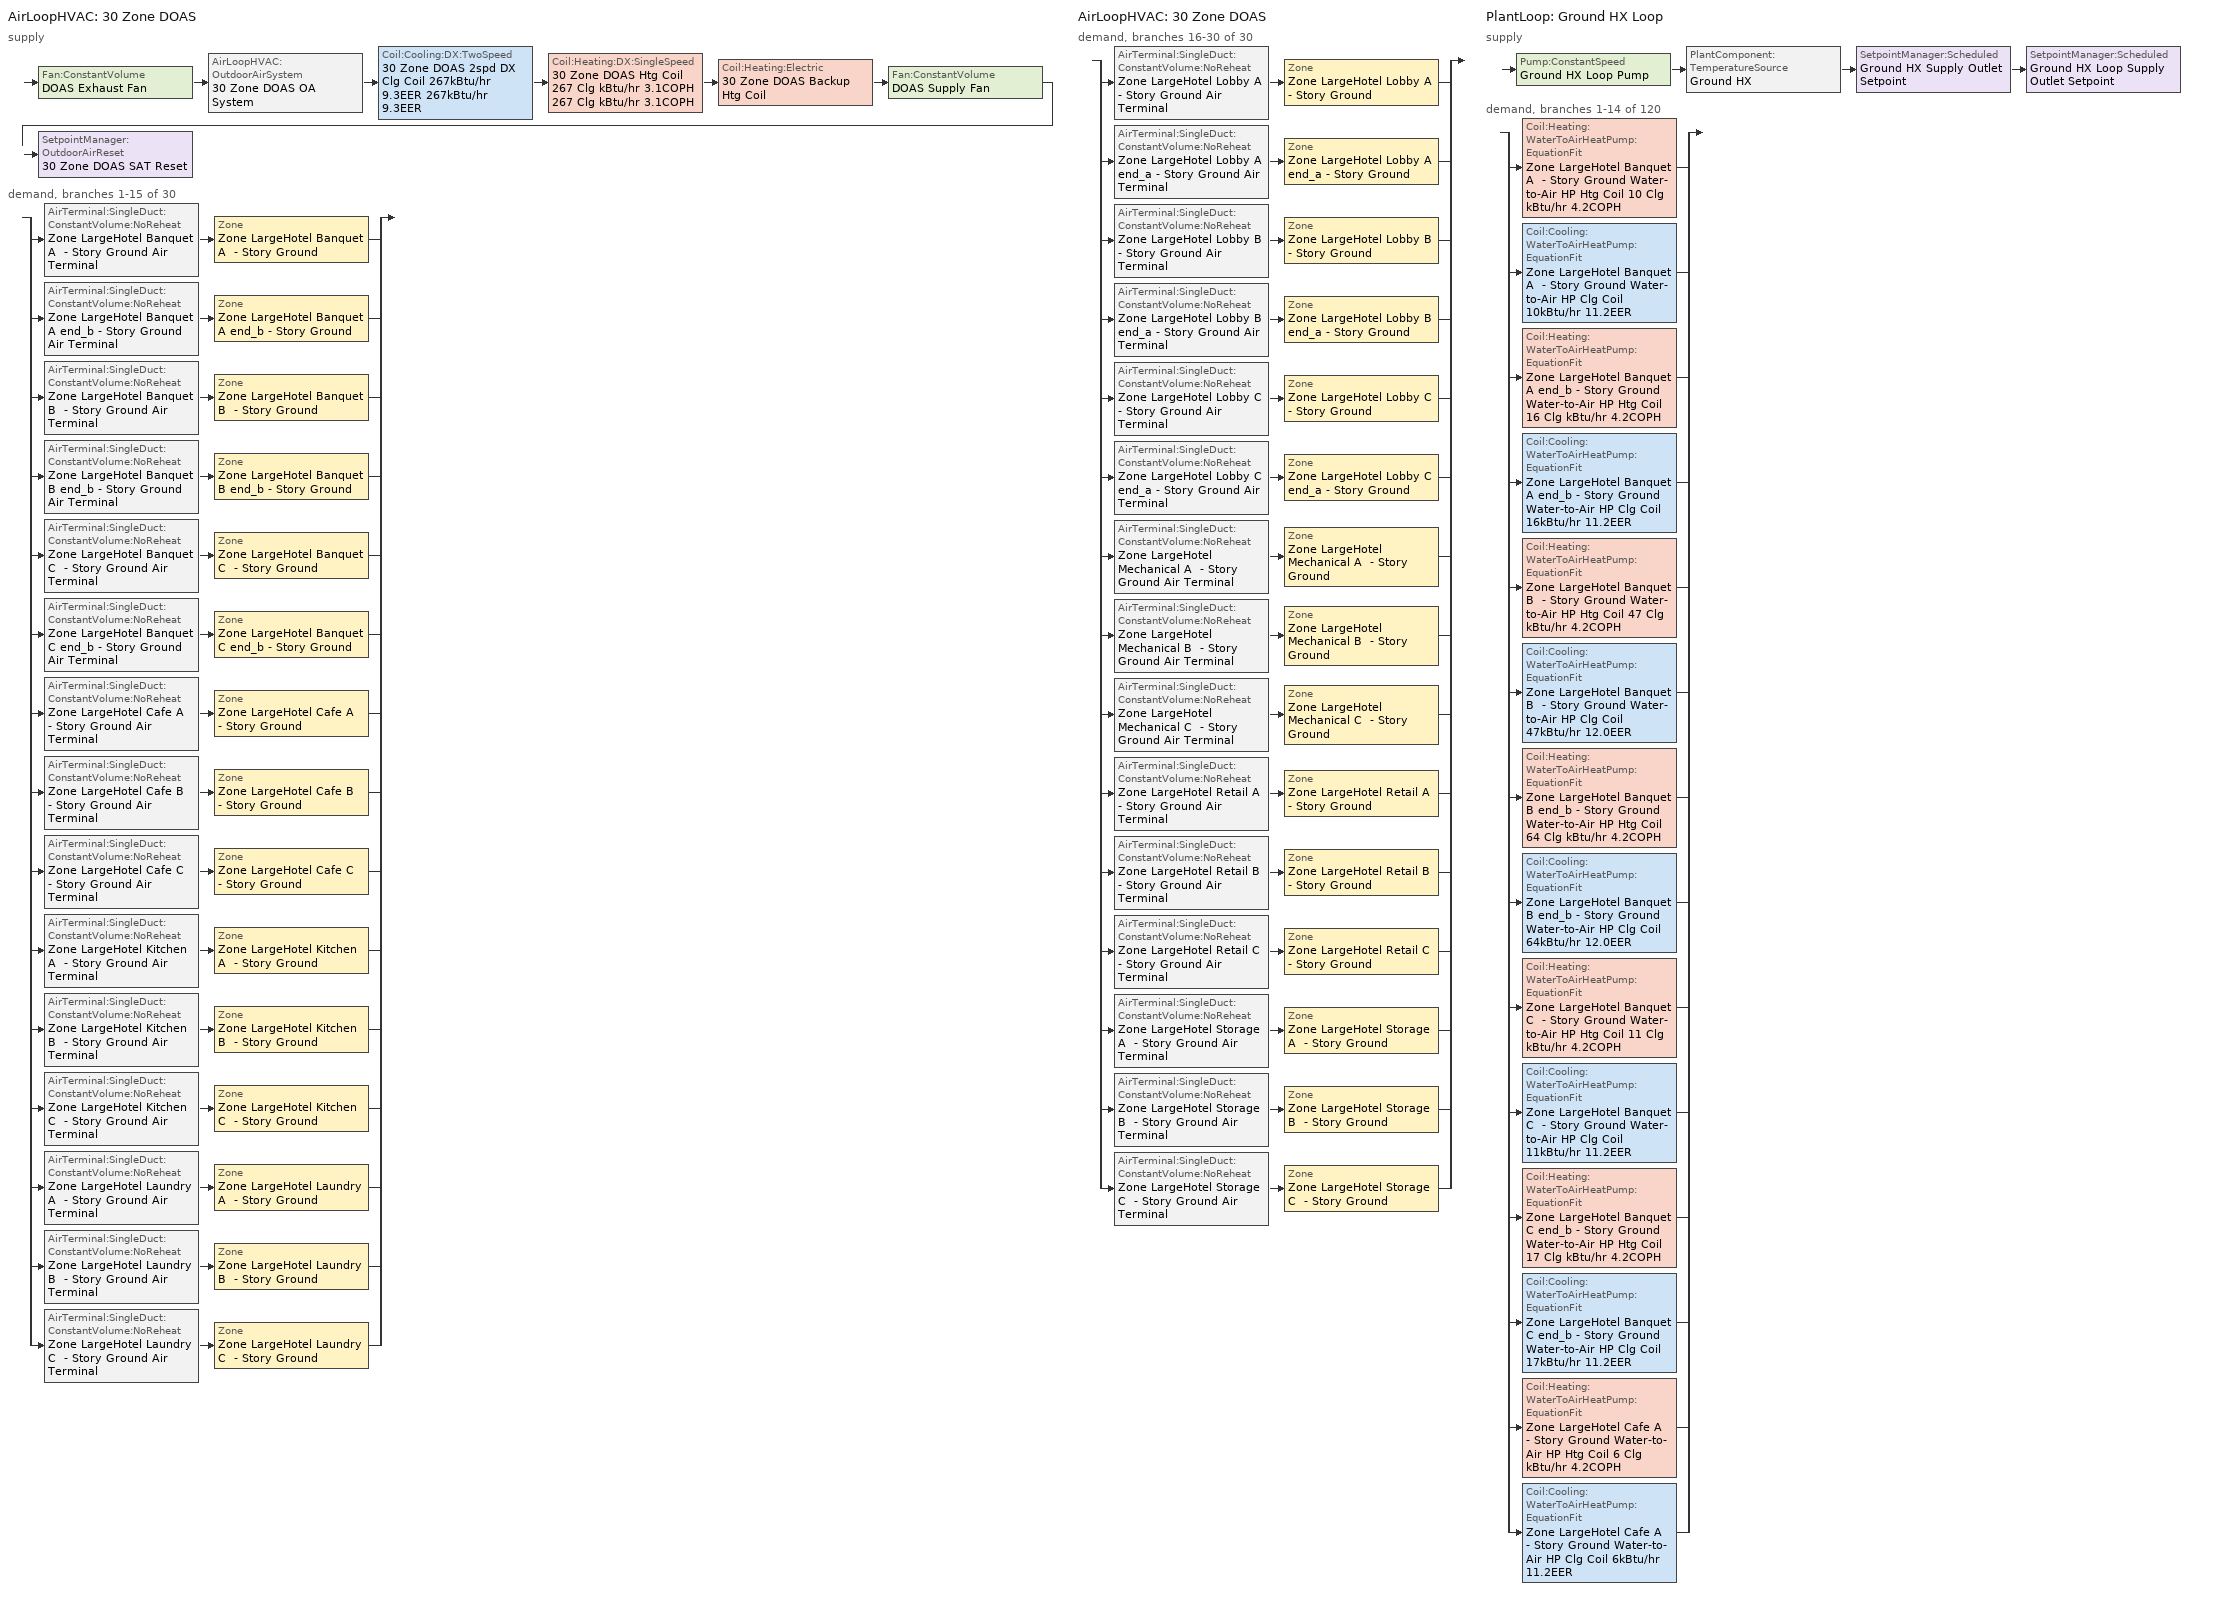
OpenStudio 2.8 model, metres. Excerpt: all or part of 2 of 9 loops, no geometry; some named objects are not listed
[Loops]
AirLoopHVAC '30 Zone DOAS'
 supply: Fan:ConstantVolume 'DOAS Exhaust Fan' > AirLoopHVAC:OutdoorAirSystem '30 Zone DOAS OA System' > Coil:Cooling:DX:TwoSpeed '30 Zone DOAS 2spd DX Clg Coil 267kBtu/hr 9.3EER 267kBtu/hr 9.3EER' > Coil:Heating:DX:SingleSpeed '30 Zone DOAS Htg Coil 267 Clg kBtu/hr 3.1COPH 267 Clg kBtu/hr 3.1COPH' > Coil:Heating:Electric '30 Zone DOAS Backup Htg Coil' > Fan:ConstantVolume 'DOAS Supply Fan' > SetpointManager:OutdoorAirReset '30 Zone DOAS SAT Reset'
 demand, branches 1-15 of 30: split
  | AirTerminal:SingleDuct:ConstantVolume:NoReheat 'Zone LargeHotel Banquet A  - Story Ground Air Terminal' > Zone 'Zone LargeHotel Banquet A  - Story Ground'
  | AirTerminal:SingleDuct:ConstantVolume:NoReheat 'Zone LargeHotel Banquet A end_b - Story Ground Air Terminal' > Zone 'Zone LargeHotel Banquet A end_b - Story Ground'
  | AirTerminal:SingleDuct:ConstantVolume:NoReheat 'Zone LargeHotel Banquet B  - Story Ground Air Terminal' > Zone 'Zone LargeHotel Banquet B  - Story Ground'
  | AirTerminal:SingleDuct:ConstantVolume:NoReheat 'Zone LargeHotel Banquet B end_b - Story Ground Air Terminal' > Zone 'Zone LargeHotel Banquet B end_b - Story Ground'
  | AirTerminal:SingleDuct:ConstantVolume:NoReheat 'Zone LargeHotel Banquet C  - Story Ground Air Terminal' > Zone 'Zone LargeHotel Banquet C  - Story Ground'
  | AirTerminal:SingleDuct:ConstantVolume:NoReheat 'Zone LargeHotel Banquet C end_b - Story Ground Air Terminal' > Zone 'Zone LargeHotel Banquet C end_b - Story Ground'
  | AirTerminal:SingleDuct:ConstantVolume:NoReheat 'Zone LargeHotel Cafe A  - Story Ground Air Terminal' > Zone 'Zone LargeHotel Cafe A  - Story Ground'
  | AirTerminal:SingleDuct:ConstantVolume:NoReheat 'Zone LargeHotel Cafe B  - Story Ground Air Terminal' > Zone 'Zone LargeHotel Cafe B  - Story Ground'
  | AirTerminal:SingleDuct:ConstantVolume:NoReheat 'Zone LargeHotel Cafe C  - Story Ground Air Terminal' > Zone 'Zone LargeHotel Cafe C  - Story Ground'
  | AirTerminal:SingleDuct:ConstantVolume:NoReheat 'Zone LargeHotel Kitchen A  - Story Ground Air Terminal' > Zone 'Zone LargeHotel Kitchen A  - Story Ground'
  | AirTerminal:SingleDuct:ConstantVolume:NoReheat 'Zone LargeHotel Kitchen B  - Story Ground Air Terminal' > Zone 'Zone LargeHotel Kitchen B  - Story Ground'
  | AirTerminal:SingleDuct:ConstantVolume:NoReheat 'Zone LargeHotel Kitchen C  - Story Ground Air Terminal' > Zone 'Zone LargeHotel Kitchen C  - Story Ground'
  | AirTerminal:SingleDuct:ConstantVolume:NoReheat 'Zone LargeHotel Laundry A  - Story Ground Air Terminal' > Zone 'Zone LargeHotel Laundry A  - Story Ground'
  | AirTerminal:SingleDuct:ConstantVolume:NoReheat 'Zone LargeHotel Laundry B  - Story Ground Air Terminal' > Zone 'Zone LargeHotel Laundry B  - Story Ground'
  | AirTerminal:SingleDuct:ConstantVolume:NoReheat 'Zone LargeHotel Laundry C  - Story Ground Air Terminal' > Zone 'Zone LargeHotel Laundry C  - Story Ground'
AirLoopHVAC '30 Zone DOAS'
 demand, branches 16-30 of 30: split
  | AirTerminal:SingleDuct:ConstantVolume:NoReheat 'Zone LargeHotel Lobby A  - Story Ground Air Terminal' > Zone 'Zone LargeHotel Lobby A  - Story Ground'
  | AirTerminal:SingleDuct:ConstantVolume:NoReheat 'Zone LargeHotel Lobby A end_a - Story Ground Air Terminal' > Zone 'Zone LargeHotel Lobby A end_a - Story Ground'
  | AirTerminal:SingleDuct:ConstantVolume:NoReheat 'Zone LargeHotel Lobby B  - Story Ground Air Terminal' > Zone 'Zone LargeHotel Lobby B  - Story Ground'
  | AirTerminal:SingleDuct:ConstantVolume:NoReheat 'Zone LargeHotel Lobby B end_a - Story Ground Air Terminal' > Zone 'Zone LargeHotel Lobby B end_a - Story Ground'
  | AirTerminal:SingleDuct:ConstantVolume:NoReheat 'Zone LargeHotel Lobby C  - Story Ground Air Terminal' > Zone 'Zone LargeHotel Lobby C  - Story Ground'
  | AirTerminal:SingleDuct:ConstantVolume:NoReheat 'Zone LargeHotel Lobby C end_a - Story Ground Air Terminal' > Zone 'Zone LargeHotel Lobby C end_a - Story Ground'
  | AirTerminal:SingleDuct:ConstantVolume:NoReheat 'Zone LargeHotel Mechanical A  - Story Ground Air Terminal' > Zone 'Zone LargeHotel Mechanical A  - Story Ground'
  | AirTerminal:SingleDuct:ConstantVolume:NoReheat 'Zone LargeHotel Mechanical B  - Story Ground Air Terminal' > Zone 'Zone LargeHotel Mechanical B  - Story Ground'
  | AirTerminal:SingleDuct:ConstantVolume:NoReheat 'Zone LargeHotel Mechanical C  - Story Ground Air Terminal' > Zone 'Zone LargeHotel Mechanical C  - Story Ground'
  | AirTerminal:SingleDuct:ConstantVolume:NoReheat 'Zone LargeHotel Retail A  - Story Ground Air Terminal' > Zone 'Zone LargeHotel Retail A  - Story Ground'
  | AirTerminal:SingleDuct:ConstantVolume:NoReheat 'Zone LargeHotel Retail B  - Story Ground Air Terminal' > Zone 'Zone LargeHotel Retail B  - Story Ground'
  | AirTerminal:SingleDuct:ConstantVolume:NoReheat 'Zone LargeHotel Retail C  - Story Ground Air Terminal' > Zone 'Zone LargeHotel Retail C  - Story Ground'
  | AirTerminal:SingleDuct:ConstantVolume:NoReheat 'Zone LargeHotel Storage A  - Story Ground Air Terminal' > Zone 'Zone LargeHotel Storage A  - Story Ground'
  | AirTerminal:SingleDuct:ConstantVolume:NoReheat 'Zone LargeHotel Storage B  - Story Ground Air Terminal' > Zone 'Zone LargeHotel Storage B  - Story Ground'
  | AirTerminal:SingleDuct:ConstantVolume:NoReheat 'Zone LargeHotel Storage C  - Story Ground Air Terminal' > Zone 'Zone LargeHotel Storage C  - Story Ground'
PlantLoop 'Ground HX Loop'
 supply: Pump:ConstantSpeed 'Ground HX Loop Pump' > PlantComponent:TemperatureSource 'Ground HX' > SetpointManager:Scheduled 'Ground HX Supply Outlet Setpoint' > SetpointManager:Scheduled 'Ground HX Loop Supply Outlet Setpoint'
 demand, branches 1-14 of 120: split
  | Coil:Heating:WaterToAirHeatPump:EquationFit 'Zone LargeHotel Banquet A  - Story Ground Water-to-Air HP Htg Coil 10 Clg kBtu/hr 4.2COPH'
  | Coil:Cooling:WaterToAirHeatPump:EquationFit 'Zone LargeHotel Banquet A  - Story Ground Water-to-Air HP Clg Coil 10kBtu/hr 11.2EER'
  | Coil:Heating:WaterToAirHeatPump:EquationFit 'Zone LargeHotel Banquet A end_b - Story Ground Water-to-Air HP Htg Coil 16 Clg kBtu/hr 4.2COPH'
  | Coil:Cooling:WaterToAirHeatPump:EquationFit 'Zone LargeHotel Banquet A end_b - Story Ground Water-to-Air HP Clg Coil 16kBtu/hr 11.2EER'
  | Coil:Heating:WaterToAirHeatPump:EquationFit 'Zone LargeHotel Banquet B  - Story Ground Water-to-Air HP Htg Coil 47 Clg kBtu/hr 4.2COPH'
  | Coil:Cooling:WaterToAirHeatPump:EquationFit 'Zone LargeHotel Banquet B  - Story Ground Water-to-Air HP Clg Coil 47kBtu/hr 12.0EER'
  | Coil:Heating:WaterToAirHeatPump:EquationFit 'Zone LargeHotel Banquet B end_b - Story Ground Water-to-Air HP Htg Coil 64 Clg kBtu/hr 4.2COPH'
  | Coil:Cooling:WaterToAirHeatPump:EquationFit 'Zone LargeHotel Banquet B end_b - Story Ground Water-to-Air HP Clg Coil 64kBtu/hr 12.0EER'
  | Coil:Heating:WaterToAirHeatPump:EquationFit 'Zone LargeHotel Banquet C  - Story Ground Water-to-Air HP Htg Coil 11 Clg kBtu/hr 4.2COPH'
  | Coil:Cooling:WaterToAirHeatPump:EquationFit 'Zone LargeHotel Banquet C  - Story Ground Water-to-Air HP Clg Coil 11kBtu/hr 11.2EER'
  | Coil:Heating:WaterToAirHeatPump:EquationFit 'Zone LargeHotel Banquet C end_b - Story Ground Water-to-Air HP Htg Coil 17 Clg kBtu/hr 4.2COPH'
  | Coil:Cooling:WaterToAirHeatPump:EquationFit 'Zone LargeHotel Banquet C end_b - Story Ground Water-to-Air HP Clg Coil 17kBtu/hr 11.2EER'
  | Coil:Heating:WaterToAirHeatPump:EquationFit 'Zone LargeHotel Cafe A  - Story Ground Water-to-Air HP Htg Coil 6 Clg kBtu/hr 4.2COPH'
  | Coil:Cooling:WaterToAirHeatPump:EquationFit 'Zone LargeHotel Cafe A  - Story Ground Water-to-Air HP Clg Coil 6kBtu/hr 11.2EER'
[Sizing:Zone] Zone Cooling Design Supply Air Temperature Input Method=SupplyAirTemperature; Zone Cooling Design Supply Air Temperature {C}=14; Zone Cooling Design Supply Air Temperature Difference {deltaC}=11.11; Zone Heating Design Supply Air Temperature Input Method=SupplyAirTemperature; Zone Heating Design Supply Air Temperature {C}=40; Zone Heating Design Supply Air Temperature Difference {deltaC}=11.11; Zone Cooling Design Supply Air Humidity Ratio {kg-H2O/kg-air}=0.0085; Zone Heating Design Supply Air Humidity Ratio {kg-H2O/kg-air}=0.008; Cooling Design Air Flow Method=DesignDay; Heating Design Air Flow Method=DesignDay; Account for Dedicated Outdoor Air System=Yes; Dedicated Outdoor Air System Control Strategy=NeutralSupplyAir; Dedicated Outdoor Air Low Setpoint Temperature for Design {C}=15.5556; Dedicated Outdoor Air High Setpoint Temperature for Design {C}=21.1111
Zone LargeHotel Lobby A end_a - Story Ground; Zone LargeHotel Lobby B end_a - Story Ground; Zone LargeHotel Lobby C end_a - Story Ground; Zone LargeHotel Lobby A  - Story Ground; Zone LargeHotel Lobby B  - Story Ground; Zone LargeHotel Lobby C  - Story Ground; Zone LargeHotel Laundry A  - Story Ground; Zone LargeHotel Laundry B  - Story Ground; Zone LargeHotel Laundry C  - Story Ground; Zone LargeHotel Storage A  - Story Ground; Zone LargeHotel Storage B  - Story Ground; Zone LargeHotel Storage C  - Story Ground; Zone LargeHotel Kitchen A  - Story Ground; Zone LargeHotel Kitchen B  - Story Ground; Zone LargeHotel Kitchen C  - Story Ground; Zone LargeHotel Retail A  - Story Ground; Zone LargeHotel Retail B  - Story Ground; Zone LargeHotel Retail C  - Story Ground; Zone LargeHotel Mechanical A  - Story Ground; Zone LargeHotel Mechanical B  - Story Ground; Zone LargeHotel Mechanical C  - Story Ground; Zone LargeHotel Cafe A  - Story Ground; Zone LargeHotel Cafe B  - Story Ground; Zone LargeHotel Cafe C  - Story Ground; Zone LargeHotel Banquet A  - Story Ground; Zone LargeHotel Banquet B  - Story Ground; Zone LargeHotel Banquet C  - Story Ground; Zone LargeHotel Banquet A end_b - Story Ground; Zone LargeHotel Banquet B end_b - Story Ground; Zone LargeHotel Banquet C end_b - Story Ground
[Zone equipment]
Zone LargeHotel Lobby A end_a - Story Ground: Zone LargeHotel Lobby A end_a - Story Ground Air Terminal, Zone LargeHotel Lobby A end_a - Story Ground WSHP
Zone LargeHotel Lobby B end_a - Story Ground: Zone LargeHotel Lobby B end_a - Story Ground Air Terminal, Zone LargeHotel Lobby B end_a - Story Ground WSHP
Zone LargeHotel Lobby C end_a - Story Ground: Zone LargeHotel Lobby C end_a - Story Ground Air Terminal, Zone LargeHotel Lobby C end_a - Story Ground WSHP
Zone LargeHotel Lobby A  - Story Ground: Zone LargeHotel Lobby A  - Story Ground Air Terminal, Zone LargeHotel Lobby A  - Story Ground WSHP
Zone LargeHotel Lobby B  - Story Ground: Zone LargeHotel Lobby B  - Story Ground Air Terminal, Zone LargeHotel Lobby B  - Story Ground WSHP
Zone LargeHotel Lobby C  - Story Ground: Zone LargeHotel Lobby C  - Story Ground Air Terminal, Zone LargeHotel Lobby C  - Story Ground WSHP
Zone LargeHotel Laundry A  - Story Ground: Zone LargeHotel Laundry A  - Story Ground Air Terminal, Zone LargeHotel Laundry A  - Story Ground WSHP
Zone LargeHotel Laundry B  - Story Ground: Zone LargeHotel Laundry B  - Story Ground Air Terminal, Zone LargeHotel Laundry B  - Story Ground WSHP
Zone LargeHotel Laundry C  - Story Ground: Zone LargeHotel Laundry C  - Story Ground Air Terminal, Zone LargeHotel Laundry C  - Story Ground WSHP
Zone LargeHotel Storage A  - Story Ground: Zone LargeHotel Storage A  - Story Ground Air Terminal, Zone LargeHotel Storage A  - Story Ground WSHP
Zone LargeHotel Storage B  - Story Ground: Zone LargeHotel Storage B  - Story Ground Air Terminal, Zone LargeHotel Storage B  - Story Ground WSHP
Zone LargeHotel Storage C  - Story Ground: Zone LargeHotel Storage C  - Story Ground Air Terminal, Zone LargeHotel Storage C  - Story Ground WSHP
Zone LargeHotel Kitchen A  - Story Ground: Zone LargeHotel Kitchen A  - Story Ground Exhaust Fan, Zone LargeHotel Kitchen A  - Story Ground Air Terminal, Zone LargeHotel Kitchen A  - Story Ground WSHP
Zone LargeHotel Kitchen B  - Story Ground: Zone LargeHotel Kitchen B  - Story Ground Exhaust Fan, Zone LargeHotel Kitchen B  - Story Ground Air Terminal, Zone LargeHotel Kitchen B  - Story Ground WSHP
Zone LargeHotel Kitchen C  - Story Ground: Zone LargeHotel Kitchen C  - Story Ground Exhaust Fan, Zone LargeHotel Kitchen C  - Story Ground Air Terminal, Zone LargeHotel Kitchen C  - Story Ground WSHP
Zone LargeHotel Retail A  - Story Ground: Zone LargeHotel Retail A  - Story Ground Air Terminal, Zone LargeHotel Retail A  - Story Ground WSHP
Zone LargeHotel Retail B  - Story Ground: Zone LargeHotel Retail B  - Story Ground Air Terminal, Zone LargeHotel Retail B  - Story Ground WSHP
Zone LargeHotel Retail C  - Story Ground: Zone LargeHotel Retail C  - Story Ground Air Terminal, Zone LargeHotel Retail C  - Story Ground WSHP
Zone LargeHotel Mechanical A  - Story Ground: Zone LargeHotel Mechanical A  - Story Ground Air Terminal, Zone LargeHotel Mechanical A  - Story Ground WSHP
Zone LargeHotel Mechanical B  - Story Ground: Zone LargeHotel Mechanical B  - Story Ground Air Terminal, Zone LargeHotel Mechanical B  - Story Ground WSHP
Zone LargeHotel Mechanical C  - Story Ground: Zone LargeHotel Mechanical C  - Story Ground Air Terminal, Zone LargeHotel Mechanical C  - Story Ground WSHP
Zone LargeHotel Cafe A  - Story Ground: Zone LargeHotel Cafe A  - Story Ground Air Terminal, Zone LargeHotel Cafe A  - Story Ground WSHP
Zone LargeHotel Cafe B  - Story Ground: Zone LargeHotel Cafe B  - Story Ground Air Terminal, Zone LargeHotel Cafe B  - Story Ground WSHP
Zone LargeHotel Cafe C  - Story Ground: Zone LargeHotel Cafe C  - Story Ground Air Terminal, Zone LargeHotel Cafe C  - Story Ground WSHP
Zone LargeHotel Banquet A  - Story Ground: Zone LargeHotel Banquet A  - Story Ground Air Terminal, Zone LargeHotel Banquet A  - Story Ground WSHP
Zone LargeHotel Banquet B  - Story Ground: Zone LargeHotel Banquet B  - Story Ground Air Terminal, Zone LargeHotel Banquet B  - Story Ground WSHP
Zone LargeHotel Banquet C  - Story Ground: Zone LargeHotel Banquet C  - Story Ground Air Terminal, Zone LargeHotel Banquet C  - Story Ground WSHP
Zone LargeHotel Banquet A end_b - Story Ground: Zone LargeHotel Banquet A end_b - Story Ground Air Terminal, Zone LargeHotel Banquet A end_b - Story Ground WSHP
Zone LargeHotel Banquet B end_b - Story Ground: Zone LargeHotel Banquet B end_b - Story Ground Air Terminal, Zone LargeHotel Banquet B end_b - Story Ground WSHP
Zone LargeHotel Banquet C end_b - Story Ground: Zone LargeHotel Banquet C end_b - Story Ground Air Terminal, Zone LargeHotel Banquet C end_b - Story Ground WSHP
[Fan:ZoneExhaust] Availability Schedule=HotelLarge Kitchen_Exhaust_SCH; Fan Total Efficiency=0.0273754; Pressure Rise {Pa}=124.544; Flow Fraction Schedule=HotelLarge Kitchen_Exhaust_SCH; System Availability Manager Coupling Mode=Decoupled
Name | Maximum Flow Rate {m3/s}
Zone LargeHotel Kitchen A  - Story Ground Exhaust Fan; Zone LargeHotel Kitchen C  - Story Ground Exhaust Fan | 0.0211544
Zone LargeHotel Kitchen B  - Story Ground Exhaust Fan | 0.0942422
[PlantLoop]
Ground HX Loop: Glycol Concentration=0; Maximum Loop Temperature {C}=80; Minimum Loop Temperature {C}=5; Plant Loop Volume {m3}=Autocalculate; Load Distribution Scheme=Optimal
[Sizing:Plant]
Ground HX Loop: Loop Type=Heating; Design Loop Exit Temperature {C}=25.5556; Loop Design Temperature Difference {deltaC}=6.66667; Sizing Option=NonCoincident; Zone Timesteps in Averaging Window=1; Coincident Sizing Factor Mode=None
[SetpointManager:Scheduled] Control Variable=Temperature; Schedule=Ground HX Temp Sch
Name | Setpoint Node or NodeList
Ground HX Supply Outlet Setpoint | Ground HX Outlet Water Node
Ground HX Loop Supply Outlet Setpoint | Ground HX Loop Supply Outlet Node
[PlantComponent:TemperatureSource]
Ground HX: Design Volume Flow Rate {m3/s}=autosize; Temperature Specification Type=Scheduled; Source Temperature {C}=8; Source Temperature Schedule=Ground HX Temp Sch
[Pump:ConstantSpeed]
Ground HX Loop Pump: Rated Flow Rate {m3/s}=autosize; Rated Pump Head {Pa}=179344; Rated Power Consumption {W}=autosize; Motor Efficiency=0.875; Fraction of Motor Inefficiencies to Fluid Stream=0; Pump Control Type=Intermittent; Design Power Sizing Method=PowerPerFlowPerPressure; Design Electric Power per Unit Flow Rate {W/(m3/s)}=348701.1; Design Shaft Power per Unit Flow Rate per Unit Head {W-s/m3-Pa}=1.28205
[AirLoopHVAC]
30 Zone DOAS: Availability Schedule=30 Zone DOAS Occ Sch; Design Supply Air Flow Rate {m3/s}=AutoSize
[Sizing:System]
30 Zone DOAS: Type of Load to Size On=VentilationRequirement; Design Outdoor Air Flow Rate {m3/s}=Autosize; Central Heating Maximum System Air Flow Ratio=1; Preheat Design Temperature {C}=7; Preheat Design Humidity Ratio {kg-H2O/kg-Air}=0.008; Precool Design Temperature {C}=12.8; Precool Design Humidity Ratio {kg-H2O/kg-Air}=0.008; Central Cooling Design Supply Air Temperature {C}=15.5556; Central Heating Design Supply Air Temperature {C}=21.1111; Sizing Option=Coincident; 100% Outdoor Air in Cooling=Yes; 100% Outdoor Air in Heating=Yes; Central Cooling Design Supply Air Humidity Ratio {kg-H2O/kg-Air}=0.0085; Central Heating Design Supply Air Humidity Ratio {kg-H2O/kg-Air}=0.008; Cooling Design Air Flow Method=DesignDay; Cooling Design Air Flow Rate {m3/s}=0; Heating Design Air Flow Method=DesignDay; Heating Design Air Flow Rate {m3/s}=0; System Outdoor Air Method=ZoneSum; Zone Maximum Outdoor Air Fraction=1; Cooling Supply Air Flow Rate Per Floor Area {m3/s-m2}=0.00996765; Cooling Fraction of Autosized Cooling Supply Air Flow Rate=1; Cooling Supply Air Flow Rate Per Unit Cooling Capacity {m3/s-W}=3.94755e-05; Heating Supply Air Flow Rate Per Floor Area {m3/s-m2}=0.00996765; Heating Fraction of Autosized Heating Supply Air Flow Rate=1; Heating Fraction of Autosized Cooling Supply Air Flow Rate=1; Heating Supply Air Flow Rate Per Unit Heating Capacity {m3/s-W}=3.15882e-05; Cooling Design Capacity Method=CoolingDesignCapacity; Cooling Design Capacity {W}=autosize; Cooling Design Capacity Per Floor Area {W/m2}=234.7; Fraction of Autosized Cooling Design Capacity=1; Heating Design Capacity Method=HeatingDesignCapacity; Heating Design Capacity {W}=autosize; Heating Design Capacity Per Floor Area {W/m2}=157; Fraction of Autosized Heating Design Capacity=1; Central Cooling Capacity Control Method=OnOff
[Fan:ConstantVolume] Availability Schedule=Always On Discrete; Fan Total Efficiency=0.56875; Pressure Rise {Pa}=622.722; Maximum Flow Rate {m3/s}=AutoSize; Motor Efficiency=0.875; Motor In Airstream Fraction=1
DOAS Supply Fan; DOAS Exhaust Fan
[Coil:Heating:Electric] Availability Schedule=Always On Discrete; Efficiency=1
30 Zone DOAS Backup Htg Coil; Zone LargeHotel Banquet A  - Story Ground Supplemental Htg Coil; Zone LargeHotel Banquet A end_b - Story Ground Supplemental Htg Coil; Zone LargeHotel Banquet B  - Story Ground Supplemental Htg Coil; Zone LargeHotel Banquet B end_b - Story Ground Supplemental Htg Coil; Zone LargeHotel Banquet C  - Story Ground Supplemental Htg Coil; Zone LargeHotel Banquet C end_b - Story Ground Supplemental Htg Coil; Zone LargeHotel Cafe A  - Story Ground Supplemental Htg Coil
[Coil:Heating:DX:SingleSpeed]
30 Zone DOAS Htg Coil 267 Clg kBtu/hr 3.1COPH 267 Clg kBtu/hr 3.1COPH: Availability Schedule=Always On Discrete; Rated Total Heating Capacity {W}=Autosize; Rated COP {W/W}=3.41491; Rated Air Flow Rate {m3/s}=Autosize; Rated Supply Fan Power Per Volume Flow Rate {W/(m3/s)}=773.3; Total Heating Capacity Function of Temperature Curve=DXHEAT-NECB2011-REF-CAPFT; Total Heating Capacity Function of Flow Fraction Curve=DXHEAT-NECB2011-REF-CAPFFLOW; Energy Input Ratio Function of Temperature Curve=DXHEAT-NECB2011-REF-EIRFT; Energy Input Ratio Function of Flow Fraction Curve=DXHEAT-NECB2011-REF-EIRFFLOW; Part Load Fraction Correlation Curve=DXHEAT-NECB2011-REF-PLFFPLR; Defrost Energy Input Ratio Function of Temperature Curve=30 Zone DOAS Htg Coil Defrost EIR Func of Temp Curve; Defrost Strategy=ReverseCycle; Defrost Control=OnDemand; Defrost Time Period Fraction=0.166667; Resistive Defrost Heater Capacity {W}=2000
[Coil:Cooling:DX:TwoSpeed]
30 Zone DOAS 2spd DX Clg Coil 267kBtu/hr 9.3EER 267kBtu/hr 9.3EER: Availability Schedule=Always On Discrete; Rated High Speed Total Cooling Capacity {W}=Autosize; Rated High Speed Sensible Heat Ratio=Autosize; Rated High Speed COP {W/W}=3.23281; Rated High Speed Air Flow Rate {m3/s}=Autosize; Total Cooling Capacity Function of Temperature Curve=CoilClgDXQRatio_fTwbToadbSI; Total Cooling Capacity Function of Flow Fraction Curve=CoilClgDXSnglQRatio_fCFMRatio; Energy Input Ratio Function of Temperature Curve=CoilClgDXEIRRatio_fTwbToadbSI; Energy Input Ratio Function of Flow Fraction Curve=CoilClgDXSnglEIRRatio_fCFMRatio; Part Load Fraction Correlation Curve=CoilClgDXEIRRatio_fQFrac; Rated Low Speed Total Cooling Capacity {W}=Autosize; Rated Low Speed Sensible Heat Ratio=0.69; Rated Low Speed COP {W/W}=3.23281; Low Speed Total Cooling Capacity Function of Temperature Curve=CoilClgDXQRatio_fTwbToadbSI; Low Speed Energy Input Ratio Function of Temperature Curve=CoilClgDXEIRRatio_fTwbToadbSI; Condenser Type=AirCooled; High Speed Evaporative Condenser Effectiveness=0; High Speed Evaporative Condenser Air Flow Rate {m3/s}=Autosize; High Speed Evaporative Condenser Pump Rated Power Consumption {W}=Autosize; Low Speed Evaporative Condenser Effectiveness=0; Low Speed Evaporative Condenser Air Flow Rate {m3/s}=Autosize; Low Speed Evaporative Condenser Pump Rated Power Consumption {W}=Autosize; Basin Heater Capacity {W/K}=10; Basin Heater Setpoint Temperature {C}=2
[Controller:OutdoorAir]
30 Zone DOAS Outdoor Air Controller: Minimum Outdoor Air Flow Rate {m3/s}=autosize; Maximum Outdoor Air Flow Rate {m3/s}=Autosize; Economizer Control Type=NoEconomizer; Economizer Control Action Type=ModulateFlow; Lockout Type=LockoutWithCompressor; Minimum Limit Type=FixedMinimum; Minimum Outdoor Air Schedule=Always On Discrete; Minimum Fraction of Outdoor Air Schedule=Always On Discrete; Controller Mechanical Ventilation=30 Zone DOAS Mechanical Ventilation Controller; High Humidity Control=No; Heat Recovery Bypass Control Type=BypassWhenWithinEconomizerLimits
[Controller:MechanicalVentilation]
30 Zone DOAS Mechanical Ventilation Controller: Availability Schedule=Always On Discrete; System Outdoor Air Method=ZoneSum
[AirLoopHVAC:OutdoorAirSystem]
30 Zone DOAS OA System: Controller=30 Zone DOAS Outdoor Air Controller
[SetpointManager:OutdoorAirReset]
30 Zone DOAS SAT Reset: Control Variable=Temperature; Setpoint at Outdoor Low Temperature {C}=21.1111; Outdoor Low Temperature {C}=12.7778; Setpoint at Outdoor High Temperature {C}=15.5556; Outdoor High Temperature {C}=21.1111; Setpoint Node or NodeList=30 Zone DOAS Supply Outlet Node
[AirTerminal:SingleDuct:ConstantVolume:NoReheat] Availability Schedule=Always On Discrete; Maximum Air Flow Rate {m3/s}=AutoSize
Zone LargeHotel Banquet A  - Story Ground Air Terminal; Zone LargeHotel Banquet A end_b - Story Ground Air Terminal; Zone LargeHotel Banquet B  - Story Ground Air Terminal; Zone LargeHotel Banquet B end_b - Story Ground Air Terminal; Zone LargeHotel Banquet C  - Story Ground Air Terminal; Zone LargeHotel Banquet C end_b - Story Ground Air Terminal; Zone LargeHotel Cafe A  - Story Ground Air Terminal; Zone LargeHotel Cafe B  - Story Ground Air Terminal; Zone LargeHotel Cafe C  - Story Ground Air Terminal; Zone LargeHotel Kitchen A  - Story Ground Air Terminal; Zone LargeHotel Kitchen B  - Story Ground Air Terminal; Zone LargeHotel Kitchen C  - Story Ground Air Terminal; Zone LargeHotel Laundry A  - Story Ground Air Terminal; Zone LargeHotel Laundry B  - Story Ground Air Terminal; Zone LargeHotel Laundry C  - Story Ground Air Terminal; Zone LargeHotel Lobby A  - Story Ground Air Terminal; Zone LargeHotel Lobby A end_a - Story Ground Air Terminal; Zone LargeHotel Lobby B  - Story Ground Air Terminal; Zone LargeHotel Lobby B end_a - Story Ground Air Terminal; Zone LargeHotel Lobby C  - Story Ground Air Terminal; Zone LargeHotel Lobby C end_a - Story Ground Air Terminal; Zone LargeHotel Mechanical A  - Story Ground Air Terminal; Zone LargeHotel Mechanical B  - Story Ground Air Terminal; Zone LargeHotel Mechanical C  - Story Ground Air Terminal; Zone LargeHotel Retail A  - Story Ground Air Terminal; Zone LargeHotel Retail B  - Story Ground Air Terminal; Zone LargeHotel Retail C  - Story Ground Air Terminal; Zone LargeHotel Storage A  - Story Ground Air Terminal; Zone LargeHotel Storage B  - Story Ground Air Terminal; Zone LargeHotel Storage C  - Story Ground Air Terminal
[Coil:Heating:WaterToAirHeatPump:EquationFit] Rated Heating Coefficient of Performance {W/W}=4.2; Heating Capacity Coefficient 1=0.237847; Heating Capacity Coefficient 2=-3.35824; Heating Capacity Coefficient 3=3.8064; Heating Capacity Coefficient 4=0.1792; Heating Capacity Coefficient 5=0.128607; Heating Power Consumption Coefficient 1=-3.79176; Heating Power Consumption Coefficient 2=3.38799; Heating Power Consumption Coefficient 3=1.50226; Heating Power Consumption Coefficient 4=-0.177654; Heating Power Consumption Coefficient 5=-0.10308
Zone LargeHotel Banquet A  - Story Ground Water-to-Air HP Htg Coil 10 Clg kBtu/hr 4.2COPH; Zone LargeHotel Banquet A end_b - Story Ground Water-to-Air HP Htg Coil 16 Clg kBtu/hr 4.2COPH; Zone LargeHotel Banquet B  - Story Ground Water-to-Air HP Htg Coil 47 Clg kBtu/hr 4.2COPH; Zone LargeHotel Banquet B end_b - Story Ground Water-to-Air HP Htg Coil 64 Clg kBtu/hr 4.2COPH; Zone LargeHotel Banquet C  - Story Ground Water-to-Air HP Htg Coil 11 Clg kBtu/hr 4.2COPH; Zone LargeHotel Banquet C end_b - Story Ground Water-to-Air HP Htg Coil 17 Clg kBtu/hr 4.2COPH; Zone LargeHotel Cafe A  - Story Ground Water-to-Air HP Htg Coil 6 Clg kBtu/hr 4.2COPH
[Coil:Cooling:WaterToAirHeatPump:EquationFit] Total Cooling Capacity Coefficient 1=-4.30267; Total Cooling Capacity Coefficient 2=7.18537; Total Cooling Capacity Coefficient 3=-2.23947; Total Cooling Capacity Coefficient 4=0.139996; Total Cooling Capacity Coefficient 5=0.10266; Sensible Cooling Capacity Coefficient 1=6.00194; Sensible Cooling Capacity Coefficient 2=22.6301; Sensible Cooling Capacity Coefficient 3=-26.7961; Sensible Cooling Capacity Coefficient 4=-1.72375; Sensible Cooling Capacity Coefficient 5=0.490645; Sensible Cooling Capacity Coefficient 6=0.0693119; Cooling Power Consumption Coefficient 1=-5.67776; Cooling Power Consumption Coefficient 2=0.438988; Cooling Power Consumption Coefficient 3=5.84528; Cooling Power Consumption Coefficient 4=0.141606; Cooling Power Consumption Coefficient 5=-0.168728
Name | Rated Cooling Coefficient of Performance {W/W}
Zone LargeHotel Banquet A  - Story Ground Water-to-Air HP Clg Coil 10kBtu/hr 11.2EER; Zone LargeHotel Banquet A end_b - Story Ground Water-to-Air HP Clg Coil 16kBtu/hr 11.2EER; Zone LargeHotel Banquet C  - Story Ground Water-to-Air HP Clg Coil 11kBtu/hr 11.2EER; Zone LargeHotel Banquet C end_b - Story Ground Water-to-Air HP Clg Coil 17kBtu/hr 11.2EER; Zone LargeHotel Cafe A  - Story Ground Water-to-Air HP Clg Coil 6kBtu/hr 11.2EER | 3.86542
Zone LargeHotel Banquet B  - Story Ground Water-to-Air HP Clg Coil 47kBtu/hr 12.0EER; Zone LargeHotel Banquet B end_b - Story Ground Water-to-Air HP Clg Coil 64kBtu/hr 12.0EER | 4.13178
[Fan:OnOff] Availability Schedule=Always On Discrete; Fan Total Efficiency=0.1595; Pressure Rise {Pa}=331.288; Maximum Flow Rate {m3/s}=autosize; Motor Efficiency=0.29; Motor In Airstream Fraction=1
Name | Fan Power Ratio Function of Speed Ratio Curve | Fan Efficiency Ratio Function of Speed Ratio Curve
Zone LargeHotel Banquet A  - Story Ground WSHP Fan | Fan On Off Power Curve | Fan On Off Efficiency Curve
Zone LargeHotel Banquet A end_b - Story Ground WSHP Fan | Fan On Off Power Curve 1 | Fan On Off Efficiency Curve 1
Zone LargeHotel Banquet B  - Story Ground WSHP Fan | Fan On Off Power Curve 2 | Fan On Off Efficiency Curve 2
Zone LargeHotel Banquet B end_b - Story Ground WSHP Fan | Fan On Off Power Curve 3 | Fan On Off Efficiency Curve 3
Zone LargeHotel Banquet C  - Story Ground WSHP Fan | Fan On Off Power Curve 4 | Fan On Off Efficiency Curve 4
Zone LargeHotel Banquet C end_b - Story Ground WSHP Fan | Fan On Off Power Curve 5 | Fan On Off Efficiency Curve 5
Zone LargeHotel Cafe A  - Story Ground WSHP Fan | Fan On Off Power Curve 6 | Fan On Off Efficiency Curve 6
[ZoneHVAC:WaterToAirHeatPump] Availability Schedule=Always On Discrete; Supply Air Flow Rate During Cooling Operation {m3/s}=Autosize; Supply Air Flow Rate During Heating Operation {m3/s}=Autosize; Supply Air Flow Rate When No Cooling or Heating is Needed {m3/s}=autosize; Outdoor Air Flow Rate During Cooling Operation {m3/s}=0; Outdoor Air Flow Rate During Heating Operation {m3/s}=0; Outdoor Air Flow Rate When No Cooling or Heating is Needed {m3/s}=0; Maximum Supply Air Temperature from Supplemental Heater {C}=Autosize
Name | Supply Air Fan | Heating Coil | Cooling Coil | Supplemental Heating Coil
Zone LargeHotel Banquet A  - Story Ground WSHP | Zone LargeHotel Banquet A  - Story Ground WSHP Fan | Zone LargeHotel Banquet A  - Story Ground Water-to-Air HP Htg Coil 10 Clg kBtu/hr 4.2COPH | Zone LargeHotel Banquet A  - Story Ground Water-to-Air HP Clg Coil 10kBtu/hr 11.2EER | Zone LargeHotel Banquet A  - Story Ground Supplemental Htg Coil
Zone LargeHotel Banquet A end_b - Story Ground WSHP | Zone LargeHotel Banquet A end_b - Story Ground WSHP Fan | Zone LargeHotel Banquet A end_b - Story Ground Water-to-Air HP Htg Coil 16 Clg kBtu/hr 4.2COPH | Zone LargeHotel Banquet A end_b - Story Ground Water-to-Air HP Clg Coil 16kBtu/hr 11.2EER | Zone LargeHotel Banquet A end_b - Story Ground Supplemental Htg Coil
Zone LargeHotel Banquet B  - Story Ground WSHP | Zone LargeHotel Banquet B  - Story Ground WSHP Fan | Zone LargeHotel Banquet B  - Story Ground Water-to-Air HP Htg Coil 47 Clg kBtu/hr 4.2COPH | Zone LargeHotel Banquet B  - Story Ground Water-to-Air HP Clg Coil 47kBtu/hr 12.0EER | Zone LargeHotel Banquet B  - Story Ground Supplemental Htg Coil
Zone LargeHotel Banquet B end_b - Story Ground WSHP | Zone LargeHotel Banquet B end_b - Story Ground WSHP Fan | Zone LargeHotel Banquet B end_b - Story Ground Water-to-Air HP Htg Coil 64 Clg kBtu/hr 4.2COPH | Zone LargeHotel Banquet B end_b - Story Ground Water-to-Air HP Clg Coil 64kBtu/hr 12.0EER | Zone LargeHotel Banquet B end_b - Story Ground Supplemental Htg Coil
Zone LargeHotel Banquet C  - Story Ground WSHP | Zone LargeHotel Banquet C  - Story Ground WSHP Fan | Zone LargeHotel Banquet C  - Story Ground Water-to-Air HP Htg Coil 11 Clg kBtu/hr 4.2COPH | Zone LargeHotel Banquet C  - Story Ground Water-to-Air HP Clg Coil 11kBtu/hr 11.2EER | Zone LargeHotel Banquet C  - Story Ground Supplemental Htg Coil
Zone LargeHotel Banquet C end_b - Story Ground WSHP | Zone LargeHotel Banquet C end_b - Story Ground WSHP Fan | Zone LargeHotel Banquet C end_b - Story Ground Water-to-Air HP Htg Coil 17 Clg kBtu/hr 4.2COPH | Zone LargeHotel Banquet C end_b - Story Ground Water-to-Air HP Clg Coil 17kBtu/hr 11.2EER | Zone LargeHotel Banquet C end_b - Story Ground Supplemental Htg Coil
Zone LargeHotel Cafe A  - Story Ground WSHP | Zone LargeHotel Cafe A  - Story Ground WSHP Fan | Zone LargeHotel Cafe A  - Story Ground Water-to-Air HP Htg Coil 6 Clg kBtu/hr 4.2COPH | Zone LargeHotel Cafe A  - Story Ground Water-to-Air HP Clg Coil 6kBtu/hr 11.2EER | Zone LargeHotel Cafe A  - Story Ground Supplemental Htg Coil
[Schedule:Ruleset]
Name | Default Day Schedule | Summer Design Day Schedule | Winter Design Day Schedule
HotelLarge Kitchen_Exhaust_SCH | HotelLarge Kitchen_Exhaust_SCH Default | HotelLarge Kitchen_Exhaust_SCH Summer Design Day | HotelLarge Kitchen_Exhaust_SCH Winter Design Day
30 Zone DOAS Occ Sch | 30 Zone DOAS Occ Sch Default | 30 Zone DOAS Occ Sch Summer Design Day | 30 Zone DOAS Occ Sch Winter Design Day
[Schedule:Day]
HotelLarge Kitchen_Exhaust_SCH Default; autogen HotelLarge Kitchen_Exhaust_SCH 0_day_sch; autogen HotelLarge Kitchen_Exhaust_SCH 1_day_sch: Yes, 7, 0, 0, 24, 0, 1
HotelLarge Kitchen_Exhaust_SCH Winter Design Day; HotelLarge Kitchen_Exhaust_SCH Summer Design Day: 7, 0, 0, 24, 0, 1
30 Zone DOAS Occ Sch Default: 5, 15, 1, 6, 15, 0, 24, 0, 1
30 Zone DOAS Occ Sch Winter Design Day; 30 Zone DOAS Occ Sch Summer Design Day; 30 Zone DOAS Occ Sch Saturday: 24, 0, 1
30 Zone DOAS Occ Sch Sunday: 5, 15, 1, 7, 30, 0, 24, 0, 1
[Schedule:Rule]
Name | Schedule Ruleset | Rule Order | Day Schedule | Apply Sunday | Apply Monday | Apply Tuesday | Apply Wednesday | Apply Thursday | Apply Friday | Apply Saturday | Date Specification Type | Specific Month 1 | Specific Day 1 | Specific Month 2 | Specific Day 2 | Specific Month 3 | Specific Day 3 | Specific Month 4 | Specific Day 4 | Specific Month 5 | Specific Day 5 | Specific Month 6 | Specific Day 6 | Specific Month 7 | Specific Day 7 | Specific Month 8 | Specific Day 8 | Specific Month 9 | Specific Day 9 | Specific Month 10 | Specific Day 10 | Specific Month 11 | Specific Day 11 | Specific Month 12 | Specific Day 12 | Specific Month 13 | Specific Day 13 | Specific Month 14 | Specific Day 14 | Specific Month 15 | Specific Day 15 | Specific Month 16 | Specific Day 16 | Specific Month 17 | Specific Day 17 | Specific Month 18 | Specific Day 18 | Specific Month 19 | Specific Day 19 | Specific Month 20 | Specific Day 20 | Specific Month 21 | Specific Day 21 | Specific Month 22 | Specific Day 22 | Specific Month 23 | Specific Day 23 | Specific Month 24 | Specific Day 24 | Specific Month 25 | Specific Day 25 | Specific Month 26 | Specific Day 26 | Specific Month 27 | Specific Day 27 | Specific Month 28 | Specific Day 28 | Specific Month 29 | Specific Day 29 | Specific Month 30 | Specific Day 30 | Specific Month 31 | Specific Day 31 | Specific Month 32 | Specific Day 32 | Specific Month 33 | Specific Day 33 | Specific Month 34 | Specific Day 34 | Specific Month 35 | Specific Day 35 | Specific Month 36 | Specific Day 36 | Specific Month 37 | Specific Day 37 | Specific Month 38 | Specific Day 38 | Specific Month 39 | Specific Day 39 | Specific Month 40 | Specific Day 40 | Specific Month 41 | Specific Day 41 | Specific Month 42 | Specific Day 42 | Specific Month 43 | Specific Day 43 | Specific Month 44 | Specific Day 44 | Specific Month 45 | Specific Day 45 | Specific Month 46 | Specific Day 46 | Specific Month 47 | Specific Day 47 | Specific Month 48 | Specific Day 48 | Specific Month 49 | Specific Day 49 | Specific Month 50 | Specific Day 50 | Specific Month 51 | Specific Day 51 | Specific Month 52 | Specific Day 52 | Start Month | Start Day | End Month | End Day
autogen HotelLarge Kitchen_Exhaust_SCH 0 | HotelLarge Kitchen_Exhaust_SCH | 0 | autogen HotelLarge Kitchen_Exhaust_SCH 0_day_sch | Yes | Yes | Yes | Yes | Yes | Yes | Yes | SpecificDates | 1 | 2 | 1 | 9 | 1 | 16 | 1 | 23 | 1 | 30 | 2 | 6 | 2 | 13 | 2 | 20 | 2 | 27 | 3 | 5 | 3 | 12 | 3 | 19 | 3 | 26 | 4 | 2 | 4 | 9 | 4 | 16 | 4 | 23 | 4 | 30 | 5 | 7 | 5 | 14 | 5 | 21 | 5 | 28 | 6 | 4 | 6 | 11 | 6 | 18 | 6 | 25 | 7 | 2 | 7 | 9 | 7 | 16 | 7 | 23 | 7 | 30 | 8 | 6 | 8 | 13 | 8 | 20 | 8 | 27 | 9 | 3 | 9 | 10 | 9 | 17 | 9 | 24 | 10 | 1 | 10 | 8 | 10 | 15 | 10 | 22 | 10 | 29 | 11 | 5 | 11 | 12 | 11 | 19 | 11 | 26 | 12 | 3 | 12 | 10 | 12 | 17 | 12 | 24
autogen HotelLarge Kitchen_Exhaust_SCH 1 | HotelLarge Kitchen_Exhaust_SCH | 1 | autogen HotelLarge Kitchen_Exhaust_SCH 1_day_sch | Yes | Yes | Yes | Yes | Yes | Yes | Yes | SpecificDates | 1 | 3 | 1 | 10 | 1 | 17 | 1 | 24 | 1 | 31 | 2 | 7 | 2 | 14 | 2 | 21 | 2 | 28 | 3 | 6 | 3 | 13 | 3 | 20 | 3 | 27 | 4 | 3 | 4 | 10 | 4 | 17 | 4 | 24 | 5 | 1 | 5 | 8 | 5 | 15 | 5 | 22 | 5 | 29 | 6 | 5 | 6 | 12 | 6 | 19 | 6 | 26 | 7 | 3 | 7 | 10 | 7 | 17 | 7 | 24 | 7 | 31 | 8 | 7 | 8 | 14 | 8 | 21 | 8 | 28 | 9 | 4 | 9 | 11 | 9 | 18 | 9 | 25 | 10 | 2 | 10 | 9 | 10 | 16 | 10 | 23 | 10 | 30 | 11 | 6 | 11 | 13 | 11 | 20 | 11 | 27 | 12 | 4 | 12 | 11 | 12 | 18 | 12 | 25
30 Zone DOAS Occ Sch Saturday Rule | 30 Zone DOAS Occ Sch | 1 | 30 Zone DOAS Occ Sch Saturday |  |  |  |  |  |  | Yes | DateRange |  |  |  |  |  |  |  |  |  |  |  |  |  |  |  |  |  |  |  |  |  |  |  |  |  |  |  |  |  |  |  |  |  |  |  |  |  |  |  |  |  |  |  |  |  |  |  |  |  |  |  |  |  |  |  |  |  |  |  |  |  |  |  |  |  |  |  |  |  |  |  |  |  |  |  |  |  |  |  |  |  |  |  |  |  |  |  |  |  |  |  |  |  |  |  |  |  |  |  |  |  |  |  |  | 1 | 1 | 12 | 24
30 Zone DOAS Occ Sch Sunday Rule | 30 Zone DOAS Occ Sch | 0 | 30 Zone DOAS Occ Sch Sunday | Yes |  |  |  |  |  |  | DateRange |  |  |  |  |  |  |  |  |  |  |  |  |  |  |  |  |  |  |  |  |  |  |  |  |  |  |  |  |  |  |  |  |  |  |  |  |  |  |  |  |  |  |  |  |  |  |  |  |  |  |  |  |  |  |  |  |  |  |  |  |  |  |  |  |  |  |  |  |  |  |  |  |  |  |  |  |  |  |  |  |  |  |  |  |  |  |  |  |  |  |  |  |  |  |  |  |  |  |  |  |  |  |  |  | 1 | 1 | 12 | 31
[Schedule:Constant]
Name | Value
Always On Discrete | 1
Ground HX Temp Sch | 24
[Curve:Cubic]
Name | Coefficient1 Constant | Coefficient2 x | Coefficient3 x**2 | Coefficient4 x**3 | Minimum Value of x | Maximum Value of x
Fan On Off Efficiency Curve; Fan On Off Efficiency Curve 1; Fan On Off Efficiency Curve 2; Fan On Off Efficiency Curve 3; Fan On Off Efficiency Curve 4; Fan On Off Efficiency Curve 5; Fan On Off Efficiency Curve 6 | 1 | 0 | 0 | 0 | 0 | 1
DXHEAT-NECB2011-REF-CAPFT | 0.729 | 0.0319 | 0.000136 | -8.75e-06 | -20 | 20
DXHEAT-NECB2011-REF-CAPFFLOW | 0.84 | 0.16 | 0 | 0 | 0.5 | 1.5
DXHEAT-NECB2011-REF-EIRFT | 1.2183 | -0.03612 | 0.00142 | -2.68e-05 | -20 | 20
DXHEAT-NECB2011-REF-PLFFPLR | 0.3696 | 2.3362 | -2.9577 | 1.2596 | 0.7 | 1
CoilClgDXEIRRatio_fQFrac | 0 | 5.1091 | -8.5515 | 4.4744 | 0.7 | 1
[Curve:Quadratic]
Name | Coefficient1 Constant | Coefficient2 x | Coefficient3 x**2 | Minimum Value of x | Maximum Value of x
DXHEAT-NECB2011-REF-EIRFFLOW | 1.3824 | -0.4336 | 0.0512 | 0 | 1
CoilClgDXSnglQRatio_fCFMRatio | 0.8 | 0.2 | 0 | 0.5 | 1.5
CoilClgDXSnglEIRRatio_fCFMRatio | 1.156 | -0.1816 | 0.0256 | 0 | 1
[Curve:Biquadratic]
Name | Coefficient1 Constant | Coefficient2 x | Coefficient3 x**2 | Coefficient4 y | Coefficient5 y**2 | Coefficient6 x*y | Minimum Value of x | Maximum Value of x | Minimum Value of y | Maximum Value of y | Minimum Curve Output | Maximum Curve Output
30 Zone DOAS Htg Coil Defrost EIR Func of Temp Curve | 0.297145 | 0.0430933 | -0.000748766 | 0.00597727 | 0.000482112 | -0.000956448 | 12.77778 | 23.88889 | 21.11111 | 46.11111
CoilClgDXQRatio_fTwbToadbSI | 0.86779 | 0.014245 | 0.000554 | -0.007569 | 3.2e-05 | -0.000191 | 13.89 | 25 | 23.89 | 46.11 | 0.77 | 1.29
CoilClgDXEIRRatio_fTwbToadbSI | 0.116709 | 0.028458 | -0.000411 | 0.021422 | 0.000162 | -0.00068 | 13.89 | 25 | 23.89 | 46.11 | 0.77 | 1.33
[Curve:Exponent] Coefficient1 Constant=1; Coefficient2 Constant=0; Coefficient3 Constant=0; Minimum Value of x=0; Maximum Value of x=1
Fan On Off Power Curve; Fan On Off Power Curve 1; Fan On Off Power Curve 2; Fan On Off Power Curve 3; Fan On Off Power Curve 4; Fan On Off Power Curve 5; Fan On Off Power Curve 6
